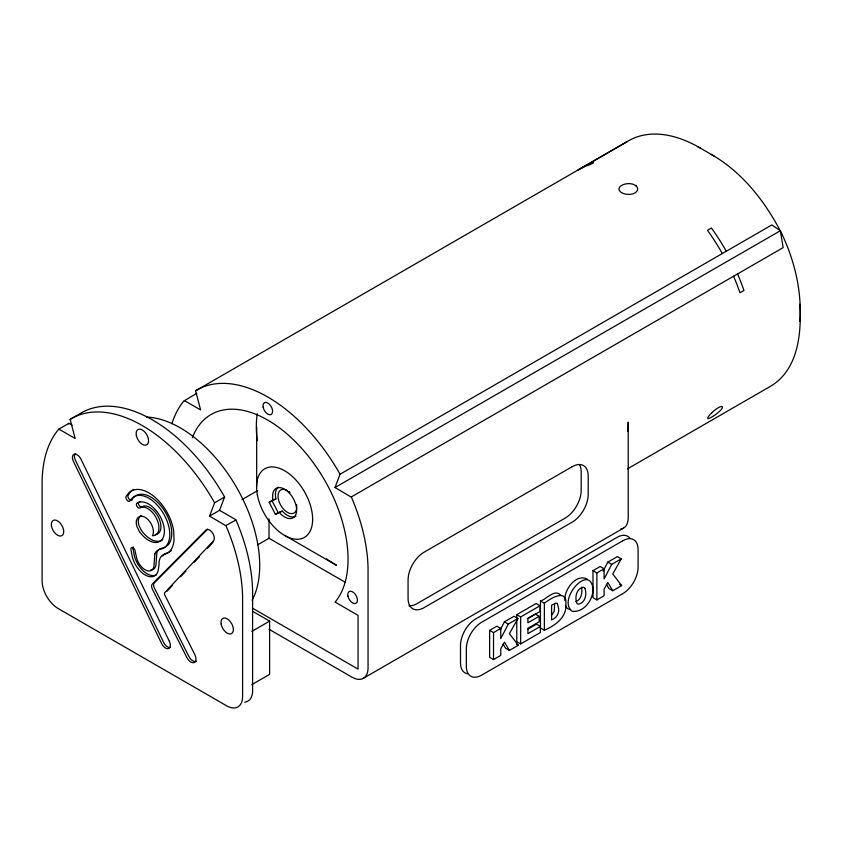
<?xml version="1.0" encoding="UTF-8"?>
<svg xmlns="http://www.w3.org/2000/svg" width="842" height="842" viewBox="0 0 842 842"><rect width="100%" height="100%" fill="white"/><g stroke="black" fill="none" stroke-linecap="round" stroke-linejoin="round"><path stroke-width="1.26" d="M268.945 629.216L352.04 677.2A22.639 13.072 60 0 0 368.049 667.948L368.049 568.497A141.793 81.863 60 0 0 351.43 497.222L335 487.529L780.355 230.74C794.101 258.789 802.037 289.974 799.9 321.36M564.856 600.43C564.119 589.611 575.96 573.276 587.295 579.117M209.553 516.104L214.594 502.821L224.603 497.043L224.14 496.222A141.793 81.863 60 0 0 80.148 413.601L70.128 419.39L75.17 438.514L58.856 429.104L58.382 429.641A141.793 81.863 60 0 0 42.1 482.045L42.1 580.78A22.639 13.072 60 0 0 58.109 608.503L226.593 705.775A22.639 13.072 60 0 0 242.601 696.534L242.591 597.083A141.793 81.863 60 0 0 225.982 525.808L209.553 516.104L219.562 510.326L224.603 497.043M335 487.529L340.042 474.246L771.893 224.919L780.06 230.571M500.348 629.658L504.421 621.817L514.02 616.27L517.914 618.523L509.389 633.626L518.304 645.288L509.41 650.413L505.516 648.172L503.053 644.046M517.914 618.523L508.315 624.069L500.748 638.625L500.748 628.437L496.854 626.185L489.634 630.353L489.634 657.339L493.528 659.581L500.748 655.413L500.748 648.835L504.484 642.162L509.41 650.413M603.125 571.108L607.777 562.151L617.375 556.604L621.27 558.846L612.744 573.96L621.659 585.611L612.766 590.747L608.871 588.495L606.408 584.369M621.27 558.846L611.671 564.393L604.103 578.959L604.103 568.76L600.209 566.508L592.989 570.687L592.989 597.662L596.883 599.914L604.103 595.747L604.103 589.158L607.84 582.496L612.766 590.747M68.391 423.863L68.865 423.326L72.128 425.21M196.828 393.298L183.84 401.066A141.793 81.863 60 0 0 171.884 423.726M172.505 585.379L167.116 591.095A2.831 1.631 60 0 0 166.674 591.547M180.577 576.791L185.966 571.065M194.049 562.477L199.428 556.762M207.511 548.174L212.889 542.448M711.679 412.917L711.879 412.717A9.336 2.379 -40.7 0 1 722.32 406.697L722.362 406.749A9.336 2.147 -39.6 0 1 722.11 408.296A9.336 1.916 -38.5 0 1 720.226 410.654L720.047 410.822A9.346 1.684 -37.5 0 1 716.005 414.253A9.325 1.452 -36.4 0 1 708.575 418.548A9.346 1.684 -37.5 0 1 707.754 417.916L707.796 417.821A9.336 1.916 -38.5 0 1 709.006 415.864A9.336 2.147 -39.6 0 1 711.69 412.906M551.394 615.407L554.173 611.345L554.646 604.409M160.717 548.542L160.401 548.742A17.587 10.157 60 0 0 156.886 552.72L156.075 563.403A12.704 7.336 60 0 1 150.95 569.845M58.856 429.104L68.865 423.326M580.075 168.8L629.658 140.172C652.434 127.889 680.062 135.92 700.912 148.445M627.416 141.488L195.576 390.804L200.617 409.938L184.314 400.518M241.949 499.653L257.736 490.539M225.856 525.513L235.992 520.03A141.793 81.863 60 0 1 252.6 591.305L252.611 690.756A22.639 13.072 60 0 1 244.748 702.133M282.249 511.01L275.397 514.346L269.198 502.295L271.998 500.674L278.197 512.725L282.375 511.147A16.977 9.799 60 0 0 295.963 516.157M269.198 502.295L275.902 498.79A16.977 9.799 60 0 1 278.355 487.15M275.397 514.346L278.197 512.725M257.736 544.785L269.008 538.27L345.083 582.19M351.303 496.938L783.155 247.611L780.355 230.74M251.779 631.416L269.619 621.122L252.589 611.281M251.779 684.641L269.619 674.347L269.619 621.122M627.522 468.836L769.651 386.773C798.174 370.701 801.637 333.495 799.9 304.215M363.365 678.315L623.522 528.113M516.778 614.681L536.133 603.503L540.027 605.756L540.027 611.513L527.913 618.512L527.913 622.796L539.154 616.312L539.154 621.817L527.913 628.3L527.913 633.626L540.375 626.427L540.375 632.542L520.672 643.909L516.778 641.667L516.778 614.681L520.672 616.933L540.027 605.756M540.469 601.009L544.364 603.251C550.731 598.23 567.045 588.211 565.866 604.24C566.971 617.344 554.973 625.701 544.364 630.237L540.469 627.985L540.469 601.009C546.142 599.536 554.846 588.358 560.646 595.21M489.634 630.353L493.528 632.605L500.748 628.437M592.989 570.687L596.883 572.928L604.103 568.76M527.387 618.607L535.259 614.06L539.154 616.312M527.418 629.416L536.48 624.175L540.375 626.427M139.951 501.558L138.583 502.421A2.81 1.621 60 0 0 139.235 505.621A2.81 1.621 60 0 0 141.761 506.873A15.661 9.041 60 0 1 158.538 517.346A15.661 9.041 60 0 1 155.349 534.544M575.896 601.641C581.517 599.441 582.559 592.431 581.517 587.19M272.987 500.253L275.955 499.001M570.666 609.555L568.318 609.04A15.282 8.82 -60 0 1 565.761 606.114M711.227 154.402C741.528 171.663 764.02 200.007 780.092 230.487M697.765 146.634L713.953 155.98M607.777 562.151L611.671 564.393M619.712 584.485L621.659 585.611M504.421 621.817L508.315 624.069M516.356 644.162L518.304 645.288M284.691 535.407L336.589 565.371L329.075 560.625M219.562 510.326L235.855 519.735M252.453 608.145L358.05 669.106L358.05 615.344L335.116 602.093L335.558 601.567A113.491 65.518 60 0 0 303.109 449.975A113.491 65.518 60 0 0 192.302 437.819M326.58 558.867L328.243 560.035M636.047 185.861L636.068 185.882A9.336 5.378 -0.2 0 0 632.816 184.188L632.563 184.114A9.346 5.21 -1.7 0 0 627.743 183.64L627.437 183.672A9.325 5.02 -3.2 0 0 619.017 188.534L619.017 188.597A9.346 5.21 -1.7 0 0 619.996 191.366L620.133 191.502A9.336 5.378 -0.2 0 0 623.069 193.355L623.101 193.365A9.304 5.526 1.4 0 0 627.732 194.376L628.027 194.397A9.336 5.705 3.1 0 0 637.657 188.84L637.647 188.713M279.449 512.631L279.576 512.767A16.977 9.799 60 0 0 296.405 512.557A16.977 9.799 60 0 0 284.038 488.918A16.977 9.799 60 0 0 273.103 500.401L273.155 500.611M726.278 251.253L725.825 250.432A141.793 81.863 60 0 0 711.437 228.024L707.459 230.319A141.793 81.863 60 0 1 721.847 252.726L722.31 253.547M340.042 474.246L339.589 473.425A141.793 81.863 60 0 0 195.586 390.804M214.594 502.821L214.142 502A141.793 81.863 60 0 0 70.139 419.379M737.539 273.945L737.666 274.229A141.793 81.863 60 0 1 743.939 290.458L739.971 292.753A141.793 81.863 60 0 0 733.698 276.523L733.571 276.239M584.99 588.411C586.958 593.978 585.453 602.556 578.843 604.103A5.957 3.442 -60 0 1 576.707 602.956C574.77 597.41 576.317 588.916 582.843 587.327A6.031 3.484 -60 0 1 584.99 588.411M596.883 572.928L596.883 599.914M544.364 603.251L544.364 630.237M520.672 616.933L520.672 643.909M493.528 632.605L493.528 659.581M269.008 518.893L269.008 538.27M256.673 426.947L256.673 486.876M467.584 673.768A21.587 12.462 -60 0 1 460.5 662.98L460.5 645.351A21.587 12.462 -60 0 1 475.762 618.902L616.986 537.375A21.587 12.462 -60 0 1 630.121 538.438M207.595 529.123A6.694 3.863 60 0 0 207.311 529.555L154.412 582.832A5.02 2.894 60 0 0 154.56 588.337L188.787 656.255A7.283 4.199 60 0 0 195.754 661.549M196.502 661.265A7.283 4.199 60 0 1 196.26 661.391M75.569 453.459A6.704 3.873 60 0 0 75.127 459.616L163.495 642.162A6.862 3.957 60 0 0 170.494 647.435M141.067 515.683A11.735 6.778 60 0 0 140.719 515.935A15.114 8.725 60 0 0 138.783 518.398A10.42 6.02 60 0 0 139.035 525.576L141.351 530.313A22.25 12.851 60 0 0 162.738 539.659M146.445 417.064A112.354 64.866 60 0 1 236.455 487.171A112.354 64.866 60 0 1 252.158 600.167M133.173 546.911A3.031 1.747 60 0 0 132.941 548.437L134.31 555.667A19.008 10.978 60 0 0 156.296 574.886M162.695 555.962A19.25 11.114 60 0 1 167.326 552.941L167.453 552.931A32.891 18.987 60 0 0 171.336 550.521M134.004 489.455A35.659 20.587 60 0 0 131.026 491.412L127.995 495.391A3.126 1.8 60 0 0 129.036 499.011A3.126 1.8 60 0 0 131.794 500.001M131.983 499.801A29.628 17.103 60 0 1 165.043 511.694A29.628 17.103 60 0 1 161.443 548.226M636.026 185.914A9.304 5.526 1.4 0 1 637.594 188.692M257.21 440.787A113.491 65.518 60 0 1 257.21 413.717M620.775 529.071A22.639 13.072 60 0 0 628.216 517.746L628.216 422.095L628.121 425.526A141.793 81.863 60 0 1 627.753 431.357M296.805 507.579A13.304 7.683 60 0 1 287.217 512.22A13.304 7.683 60 0 1 278.018 496.275A13.304 7.683 60 0 1 286.827 490.297M287.122 490.454A13.304 7.683 60 0 1 287.417 490.623M288.595 491.381A13.304 7.683 60 0 1 289.174 491.823M289.469 492.065A13.304 7.683 60 0 1 290.037 492.559M296.658 504.779A13.304 7.683 60 0 1 296.805 506.221M577.854 170.105A141.793 81.863 60 0 1 589.621 164.843L593.589 162.548A141.793 81.863 60 0 0 581.822 167.811M408.938 605.745A22.639 13.072 -60 0 0 417.085 603.609L565.171 518.114A22.639 13.072 -60 0 0 581.18 490.381L581.18 471.899A22.639 13.072 -60 0 0 579.433 464.51M592.968 588.484C593.505 599.504 583.927 612.787 572.213 611.281A15.282 8.82 -60 0 1 569.655 608.366C561.34 595.673 589.642 564.498 592.968 588.484M558.614 608.587C559.246 613.639 556.278 618.175 551.584 619.944L551.584 605.198L555.794 603.167L557.404 603.419L558.614 608.587M154.886 553.868L154.075 564.561A12.704 7.336 60 0 1 145.971 570.234A12.704 7.336 60 0 1 136.278 556.299L135.194 551.731A3.031 1.747 60 0 0 132.92 547.795A3.031 1.747 60 0 0 130.942 549.594L132.31 556.825A19.008 10.978 60 0 0 145.519 575.17A19.008 10.978 60 0 0 158.117 570.792L159.043 564.719A19.25 11.114 60 0 1 165.327 554.099L165.453 554.078A32.891 18.987 60 0 0 174.031 538.312L173.726 531.439A35.659 20.587 60 0 0 155.054 497.327A35.659 20.587 60 0 0 129.015 492.57L125.995 496.538A3.126 1.8 60 0 0 127.026 500.169A3.126 1.8 60 0 0 129.794 501.158L129.984 500.958A29.628 17.103 60 0 1 163.043 512.841A29.628 17.103 60 0 1 159.443 549.384L158.401 549.9A17.587 10.157 60 0 0 154.886 553.868M213.584 540.743L165.116 592.252A2.831 1.631 60 0 0 165.116 595.631L194.923 654.823A7.283 4.199 60 0 1 194.018 662.633A7.283 4.199 60 0 1 186.787 657.413L152.549 589.495A5.02 2.894 60 0 1 152.402 583.99L205.311 530.713A6.694 3.863 60 0 1 211.868 532.039A6.694 3.863 60 0 1 213.584 540.743M137.246 503.106L136.583 503.579A2.81 1.621 60 0 0 137.235 506.779A2.81 1.621 60 0 0 139.761 508.031A15.661 9.041 60 0 1 156.865 519.188A15.661 9.041 60 0 1 152.381 535.701A11.735 6.778 60 0 0 149.771 521.661A11.735 6.778 60 0 0 138.72 517.093A15.114 8.725 60 0 0 136.783 519.556A10.42 6.02 60 0 0 137.035 526.734L139.351 531.47A22.25 12.851 60 0 0 160.738 540.817A22.25 12.851 60 0 0 159.485 515.262A22.25 12.851 60 0 0 137.941 502.706L137.246 503.106M572.181 466.7L424.084 552.194A22.639 13.072 -60 0 0 408.075 579.928L408.075 598.409A22.639 13.072 -60 0 0 424.084 607.65L572.181 522.156A22.639 13.072 -60 0 0 588.19 494.422L588.19 475.94A22.639 13.072 -60 0 0 572.181 466.7M622.827 540.743L481.603 622.28A21.587 12.462 -60 0 0 466.342 648.719L466.342 666.348A21.587 12.462 -60 0 0 481.603 675.168L622.827 593.631A21.587 12.462 -60 0 0 638.089 567.192L638.089 549.563A21.587 12.462 -60 0 0 622.827 540.743M169.326 641.215L81.053 459.353A6.704 3.873 60 0 0 74.57 454.175A6.704 3.873 60 0 0 73.128 460.774L161.496 643.309A6.862 3.957 60 0 0 168.368 648.635A6.862 3.957 60 0 0 169.326 641.215M51.488 526.197A8.778 5.063 60 0 0 61.782 535.722A8.778 5.063 60 0 0 59.319 522.229A8.778 5.063 60 0 0 51.488 526.197M136.309 435.325A8.778 5.063 60 0 0 146.603 444.85A8.778 5.063 60 0 0 144.15 431.346A8.778 5.063 60 0 0 136.309 435.325M221.141 624.143A8.778 5.063 60 0 0 231.424 633.668A8.778 5.063 60 0 0 228.971 620.175A8.778 5.063 60 0 0 221.141 624.143M257.336 494.738A39.627 22.871 60 0 0 303.794 537.754A39.627 22.871 60 0 0 292.711 476.804A39.627 22.871 60 0 0 257.336 494.738M347.967 596.147A6.789 3.926 60 0 0 355.998 603.293A6.789 3.926 60 0 0 353.872 592.779A6.789 3.926 60 0 0 347.967 596.147M263.125 407.16A6.789 3.926 60 0 0 271.092 414.527A6.789 3.926 60 0 0 269.187 404.086A6.789 3.926 60 0 0 263.125 407.16"/></g></svg>
